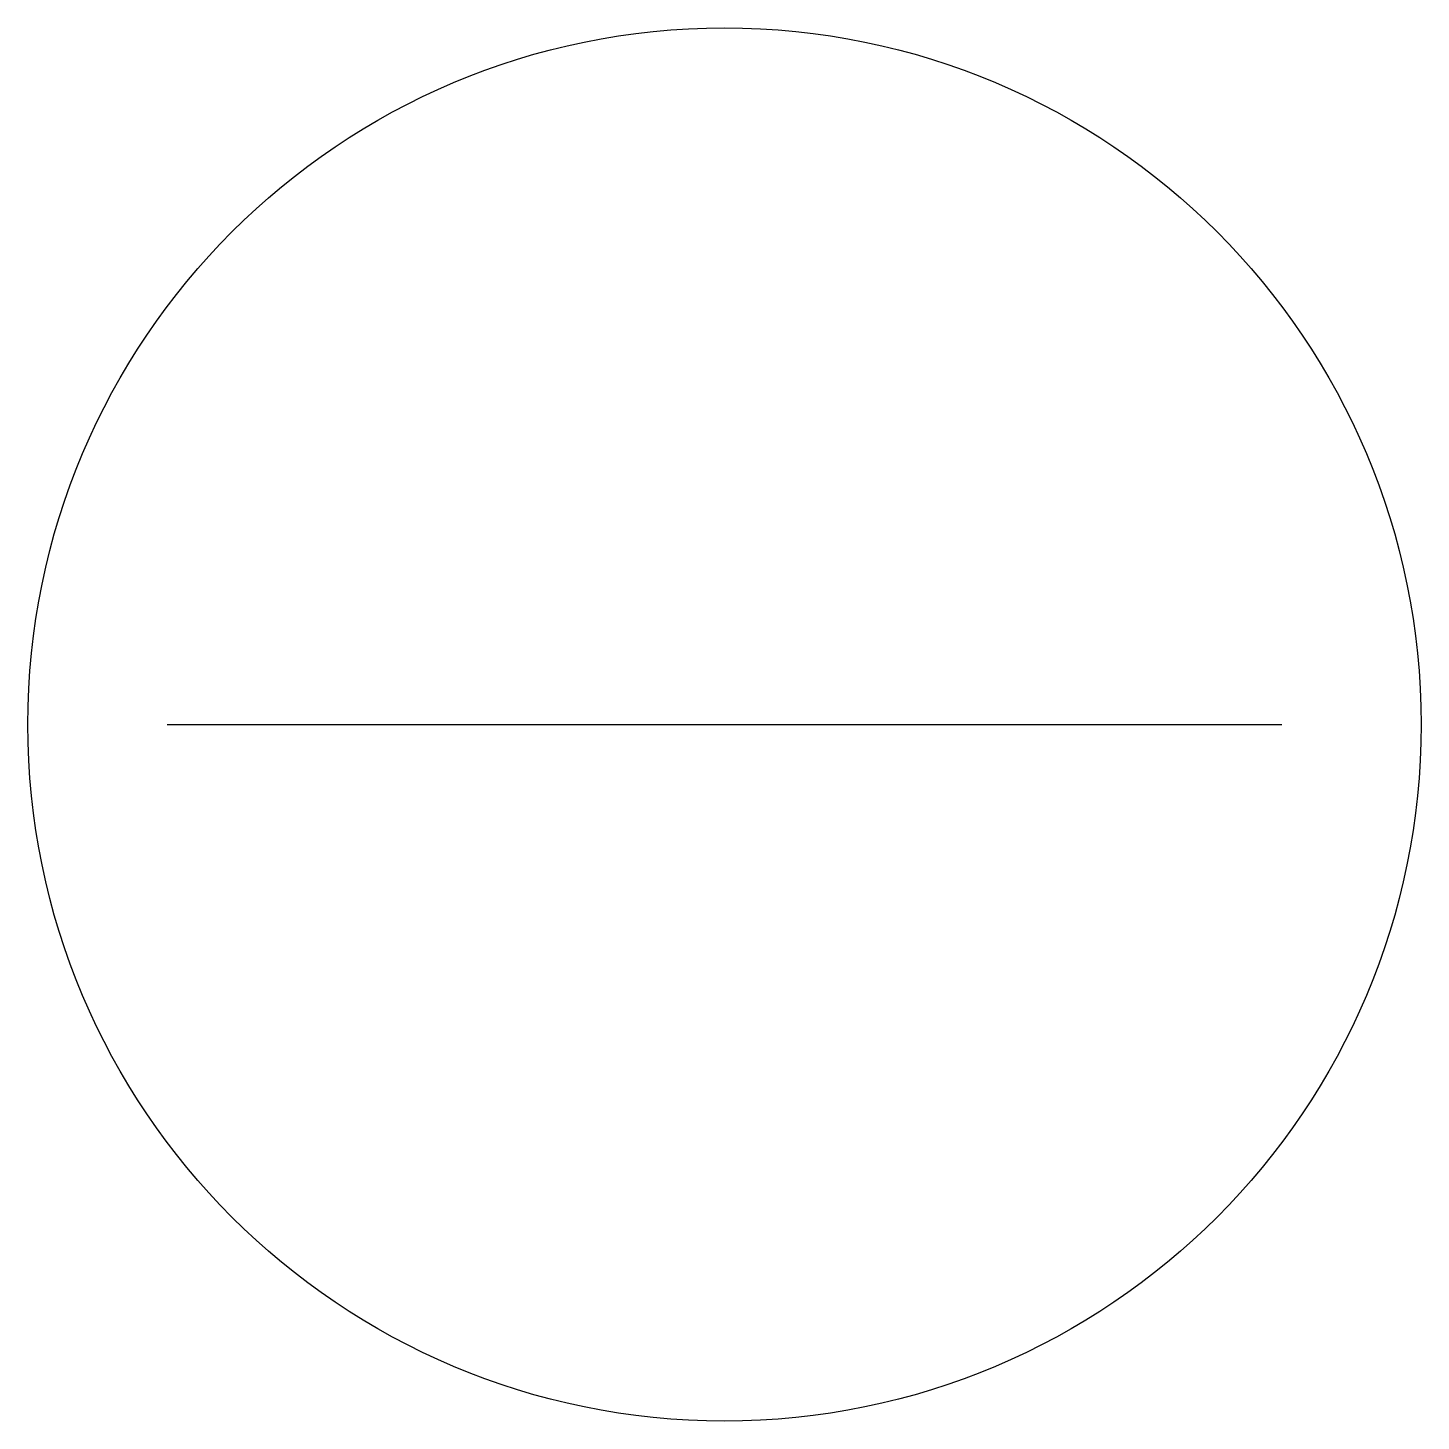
# Model space of a CAD drawing. Header units: inches. Extents: x 0.75 to 1.25, y 0.75 to 1.25.
import ezdxf

# ---------------------------------------------------------------- set-up
doc = ezdxf.new("R2010")
doc.units = ezdxf.units.IN
doc.layers.get('0').update_dxf_attribs({"linetype": 'CONTINUOUS'})

msp = doc.modelspace()

# ---------------------------------------------------------------- linework, layer by layer
msp.add_line((0.8, 1), (1.2, 1))
msp.add_circle((1, 1), 0.25)

doc.saveas('drawing.dxf')
